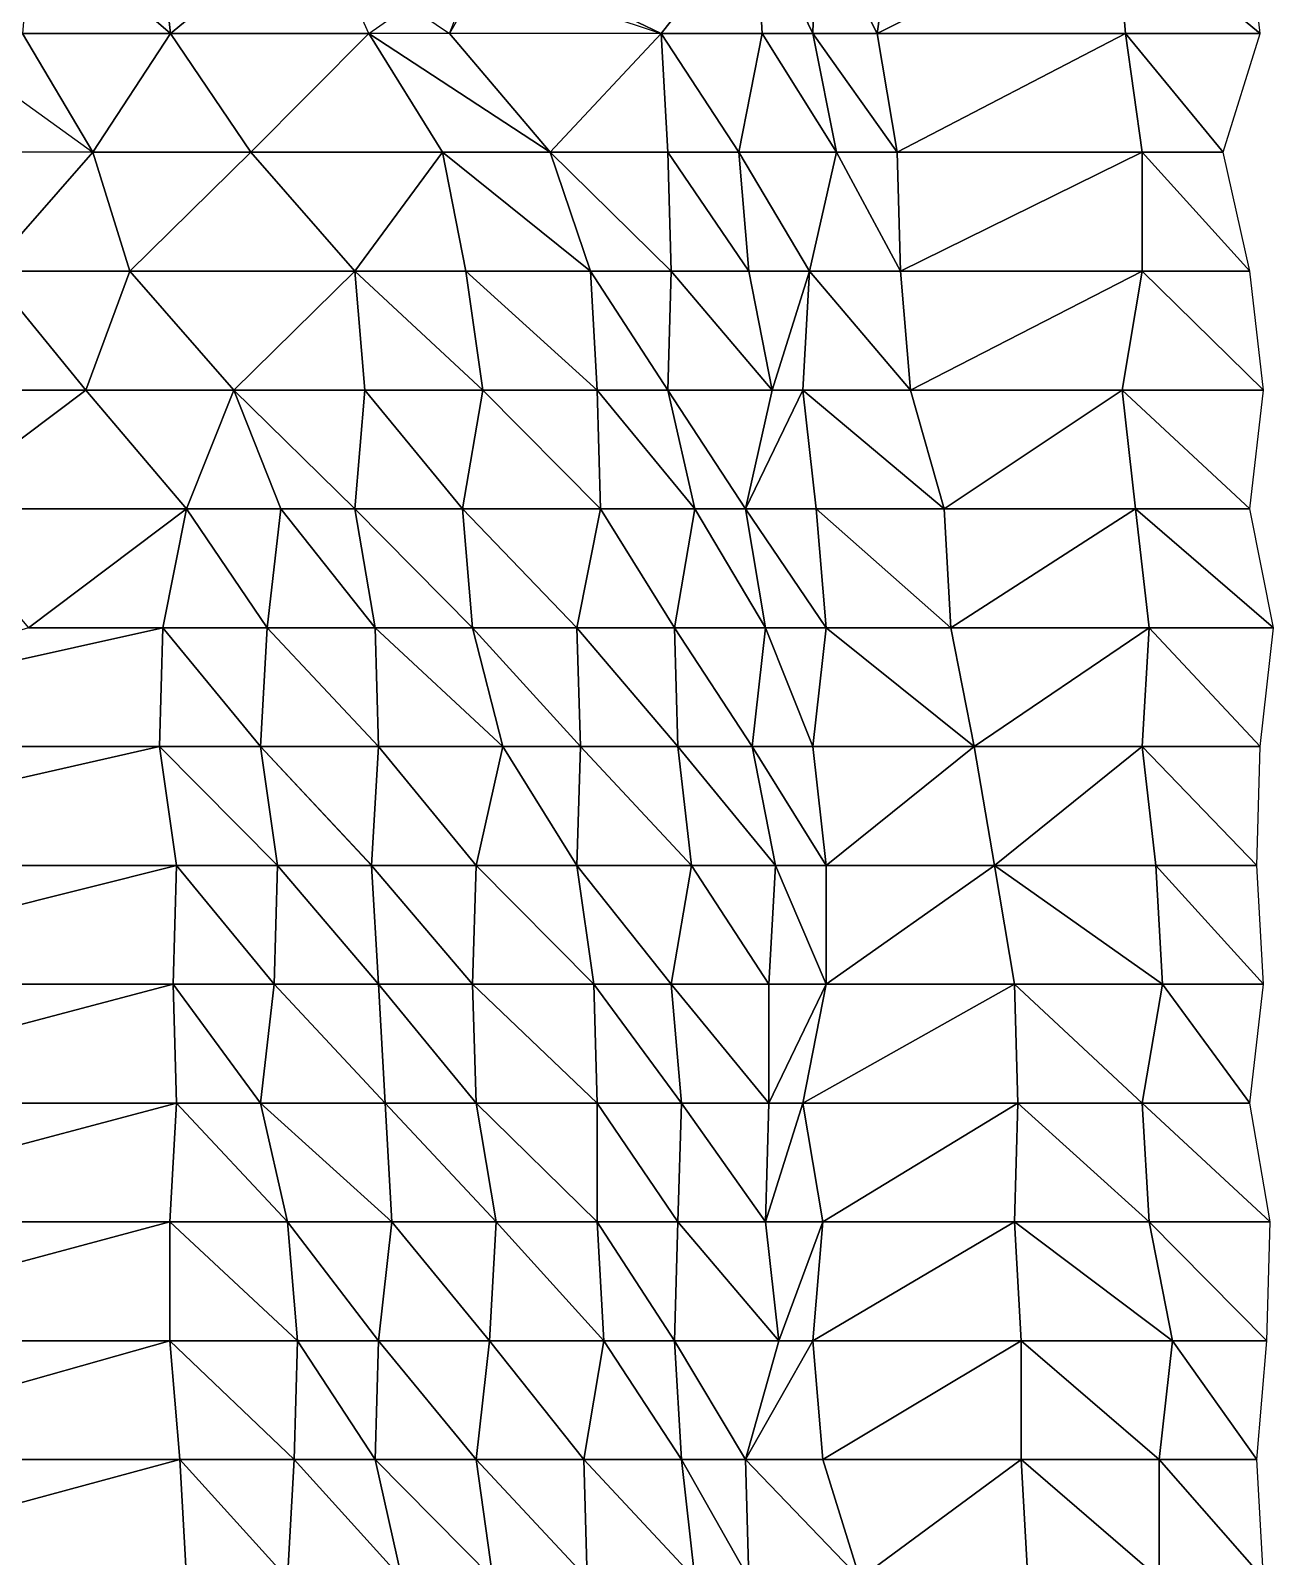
# Model space of a CAD drawing. Header units: metres. Extents: x -317 to 276, y -240 to 234.
# Drawn here: x 205 to 267.7, y 61.1 to 138.2 of the extents above; entities that cross this region are included whole.
import ezdxf

# ---------------------------------------------------------------- set-up
doc = ezdxf.new("R2010")
doc.units = ezdxf.units.M

msp = doc.modelspace()

# ---------------------------------------------------------------- linework, layer by layer
for points in [[(205.11578, 144, -655.91205), (204.60815, 138, -656.84125), (212.07336, 138, -655.6913), (212.07347, 138.0001, -655.69116)], [(205.11578, 144, -655.91205), (212.07336, 138, -655.6913), (211.39655, 144, -656.9302), (211.39665, 144.0001, -656.93005)], [(212.07336, 138, -655.6913), (219.36938, 144, -654.85095), (211.39655, 144, -656.9302), (211.39665, 144.0001, -656.93005)], [(212.07336, 138, -655.6913), (222.07672, 138, -649.89526), (219.36938, 144, -654.85095), (219.36949, 144.0001, -654.8508)], [(236.83795, 138, -647.90497), (224.31653, 144, -670.8254), (227.85687, 141, -653.8207), (227.85698, 141.0001, -653.82056)], [(241.59576, 144, -651.7107), (224.31653, 144, -670.8254), (236.83795, 138, -647.90497), (236.83806, 138.0001, -647.90485)], [(228.52673, 144, -650.60364), (227.85687, 141, -653.8207), (226.15778, 138, -654.93994), (226.15788, 138.0001, -654.9398)], [(241.59576, 144, -651.7107), (236.83795, 138, -647.90497), (241.9342, 138, -651.09125), (241.93431, 138.0001, -651.0911)], [(241.59576, 144, -651.7107), (244.49237, 138, -658.9236), (244.66156, 144, -658.61383), (244.66167, 144.0001, -658.6137)], [(241.59576, 144, -651.7107), (241.9342, 138, -651.09125), (244.49237, 138, -658.9236), (244.49248, 138.0001, -658.92346)], [(244.66156, 144, -658.61383), (244.49237, 138, -658.9236), (247.72736, 138, -665.51697), (247.72746, 138.0001, -665.51685)], [(244.66156, 144, -658.61383), (247.72736, 138, -665.51697), (248.57343, 144, -663.96826), (248.57353, 144.0001, -663.96814)], [(247.72736, 138, -665.51697), (260.26886, 138, -655.0748), (259.76123, 144, -656.0041), (259.76132, 144.0001, -656.00397)], [(247.72736, 138, -665.51697), (259.76123, 144, -656.0041), (248.57343, 144, -663.96826), (248.57353, 144.0001, -663.96814)], [(259.76123, 144, -656.0041), (267.05725, 138, -655.1638), (266.38037, 144, -656.4028), (266.38046, 144.0001, -656.40265)], [(259.76123, 144, -656.0041), (260.26886, 138, -655.0748), (267.05725, 138, -655.1638), (267.05734, 138.0001, -655.1637)], [(224.07776, 139.4, -652.48987), (226.15778, 138, -654.93994), (222.07672, 138, -649.89526), (222.07683, 138.0001, -649.89514)], [(208.16156, 132, -650.3368), (204.60815, 138, -656.84125), (199.85028, 138, -653.0355), (199.85039, 138.0001, -653.0354)], [(212.07336, 138, -655.6913), (204.60815, 138, -656.84125), (208.16156, 132, -650.3368), (208.16167, 132.0001, -650.3367)], [(212.07336, 138, -655.6913), (208.16156, 132, -650.3368), (216.1344, 132, -648.2576), (216.1345, 132.0001, -648.2575)], [(216.1344, 132, -648.2576), (222.07672, 138, -649.89526), (212.07336, 138, -655.6913), (212.07347, 138.0001, -655.69116)], [(216.1344, 132, -648.2576), (225.79932, 132, -643.08105), (222.07672, 138, -649.89526), (222.07683, 138.0001, -649.89514)], [(231.23407, 132, -645.6479), (226.15778, 138, -654.93994), (222.07672, 138, -649.89526), (222.07683, 138.0001, -649.89514)], [(231.23407, 132, -645.6479), (222.07672, 138, -649.89526), (225.79932, 132, -643.08105), (225.79942, 132.0001, -643.08093)], [(231.23407, 132, -645.6479), (236.83795, 138, -647.90497), (226.15778, 138, -654.93994), (226.15788, 138.0001, -654.9398)], [(231.23407, 132, -645.6479), (237.17639, 132, -647.2855), (236.83795, 138, -647.90497), (236.83806, 138.0001, -647.90485)], [(236.83795, 138, -647.90497), (240.74976, 132, -653.2594), (241.9342, 138, -651.09125), (241.93431, 138.0001, -651.0911)], [(236.83795, 138, -647.90497), (237.17639, 132, -647.2855), (240.74976, 132, -653.2594), (240.74986, 132.0001, -653.2593)], [(241.9342, 138, -651.09125), (240.74976, 132, -653.2594), (245.67682, 132, -656.75543), (245.67693, 132.0001, -656.7553)], [(241.9342, 138, -651.09125), (245.67682, 132, -656.75543), (244.49237, 138, -658.9236), (244.49248, 138.0001, -658.92346)], [(244.49237, 138, -658.9236), (248.74261, 132, -663.65857), (247.72736, 138, -665.51697), (247.72746, 138.0001, -665.51685)], [(244.49237, 138, -658.9236), (245.67682, 132, -656.75543), (248.74261, 132, -663.65857), (248.74272, 132.0001, -663.65845)], [(248.74261, 132, -663.65857), (260.26886, 138, -655.0748), (247.72736, 138, -665.51697), (247.72746, 138.0001, -665.51685)], [(248.74261, 132, -663.65857), (261.11487, 132, -653.5262), (260.26886, 138, -655.0748), (260.26895, 138.0001, -655.0747)], [(260.26886, 138, -655.0748), (265.19592, 132, -658.5709), (267.05725, 138, -655.1638), (267.05734, 138.0001, -655.1637)], [(260.26886, 138, -655.0748), (261.11487, 132, -653.5262), (265.19592, 132, -658.5709), (265.196, 132.0001, -658.5708)], [(202.89606, 126, -647.46027), (208.16156, 132, -650.3368), (199.85028, 132, -653.0355), (199.85039, 132.0001, -653.0354)], [(202.89606, 126, -647.46027), (210.02283, 126, -646.92975), (208.16156, 132, -650.3368), (208.16167, 132.0001, -650.3367)], [(210.02283, 126, -646.92975), (216.1344, 132, -648.2576), (208.16156, 132, -650.3368), (208.16167, 132.0001, -650.3367)], [(210.02283, 126, -646.92975), (221.37988, 126, -638.6558), (216.1344, 132, -648.2576), (216.1345, 132.0001, -648.2575)], [(225.79932, 132, -643.08105), (216.1344, 132, -648.2576), (221.37988, 126, -638.6558), (221.37999, 126.0001, -638.6557)], [(225.79932, 132, -643.08105), (221.37988, 126, -638.6558), (226.98383, 126, -640.9129), (226.98393, 126.0001, -640.9128)], [(225.79932, 132, -643.08105), (233.26459, 126, -641.931), (231.23407, 132, -645.6479), (231.23418, 132.0001, -645.64777)], [(225.79932, 132, -643.08105), (226.98383, 126, -640.9129), (233.26459, 126, -641.931), (233.2647, 126.0001, -641.9309)], [(231.23407, 132, -645.6479), (237.34558, 126, -646.97577), (237.17639, 132, -647.2855), (237.1765, 132.0001, -647.2854)], [(231.23407, 132, -645.6479), (233.26459, 126, -641.931), (237.34558, 126, -646.97577), (237.34569, 126.0001, -646.97565)], [(237.17639, 132, -647.2855), (241.25739, 126, -652.3302), (240.74976, 132, -653.2594), (240.74986, 132.0001, -653.2593)], [(237.17639, 132, -647.2855), (237.34558, 126, -646.97577), (241.25739, 126, -652.3302), (241.25749, 126.0001, -652.3301)], [(240.74976, 132, -653.2594), (244.32318, 126, -659.2333), (245.67682, 132, -656.75543), (245.67693, 132.0001, -656.7553)], [(240.74976, 132, -653.2594), (241.25739, 126, -652.3302), (244.32318, 126, -659.2333), (244.32329, 126.0001, -659.23315)], [(245.67682, 132, -656.75543), (244.32318, 126, -659.2333), (248.9118, 126, -663.3488), (248.91191, 126.0001, -663.3487)], [(245.67682, 132, -656.75543), (248.9118, 126, -663.3488), (248.74261, 132, -663.65857), (248.74272, 132.0001, -663.65845)], [(248.9118, 126, -663.3488), (261.11487, 132, -653.5262), (248.74261, 132, -663.65857), (248.74272, 132.0001, -663.65845)], [(248.9118, 126, -663.3488), (261.11487, 126, -653.5262), (261.11487, 132, -653.5262), (261.11496, 132.0001, -653.52606)], [(261.11487, 132, -653.5262), (266.54962, 126, -656.093), (265.19592, 132, -658.5709), (265.196, 132.0001, -658.5708)], [(261.11487, 132, -653.5262), (261.11487, 126, -653.5262), (266.54962, 126, -656.093), (266.5497, 126.0001, -656.0929)], [(202.89606, 126, -647.46027), (198.30737, 120, -643.3447), (207.8031, 120, -638.4779), (207.8032, 120.0001, -638.4778)], [(210.02283, 126, -646.92975), (202.89606, 126, -647.46027), (207.8031, 120, -638.4779), (207.8032, 120.0001, -638.4778)], [(210.02283, 126, -646.92975), (207.8031, 120, -638.4779), (215.26831, 120, -637.32794), (215.26842, 120.0001, -637.3278)], [(215.26831, 120, -637.32794), (221.37988, 126, -638.6558), (210.02283, 126, -646.92975), (210.02293, 126.0001, -646.9296)], [(215.26831, 120, -637.32794), (221.88751, 120, -637.7266), (221.37988, 126, -638.6558), (221.37999, 126.0001, -638.6557)], [(221.37988, 126, -638.6558), (227.82983, 120, -639.36426), (226.98383, 126, -640.9129), (226.98393, 126.0001, -640.9128)], [(221.37988, 126, -638.6558), (221.88751, 120, -637.7266), (227.82983, 120, -639.36426), (227.82994, 120.0001, -639.36414)], [(226.98383, 126, -640.9129), (233.60297, 120, -641.3116), (233.26459, 126, -641.931), (233.2647, 126.0001, -641.9309)], [(226.98383, 126, -640.9129), (227.82983, 120, -639.36426), (233.60297, 120, -641.3116), (233.60307, 120.0001, -641.31146)], [(233.26459, 126, -641.931), (237.17639, 120, -647.2855), (237.34558, 126, -646.97577), (237.34569, 126.0001, -646.97565)], [(233.26459, 126, -641.931), (233.60297, 120, -641.3116), (237.17639, 120, -647.2855), (237.1765, 120.0001, -647.2854)], [(237.34558, 126, -646.97577), (237.17639, 120, -647.2855), (242.44183, 120, -650.16205), (242.44194, 120.0001, -650.1619)], [(237.34558, 126, -646.97577), (242.44183, 120, -650.16205), (241.25739, 126, -652.3302), (241.25749, 126.0001, -652.3301)], [(242.44183, 120, -650.16205), (244.32318, 126, -659.2333), (241.25739, 126, -652.3302), (241.25749, 126.0001, -652.3301)], [(242.44183, 120, -650.16205), (243.98474, 120, -659.8528), (244.32318, 126, -659.2333), (244.32329, 126.0001, -659.23315)], [(244.32318, 126, -659.2333), (243.98474, 120, -659.8528), (249.41943, 120, -662.41956), (249.41954, 120.0001, -662.41943)], [(244.32318, 126, -659.2333), (249.41943, 120, -662.41956), (248.9118, 126, -663.3488), (248.91191, 126.0001, -663.3487)], [(249.41943, 120, -662.41956), (261.11487, 126, -653.5262), (248.9118, 126, -663.3488), (248.91191, 126.0001, -663.3487)], [(249.41943, 120, -662.41956), (260.09967, 120, -655.3846), (261.11487, 126, -653.5262), (261.11496, 126.0001, -653.52606)], [(261.11487, 126, -653.5262), (260.09967, 120, -655.3846), (267.22644, 120, -654.85406), (267.22653, 120.0001, -654.85394)], [(261.11487, 126, -653.5262), (267.22644, 120, -654.85406), (266.54962, 126, -656.093), (266.5497, 126.0001, -656.0929)], [(199.83026, 114, -640.5571), (207.8031, 120, -638.4779), (198.30737, 120, -643.3447), (198.30748, 120.0001, -643.3446)], [(199.83026, 114, -640.5571), (212.8794, 114, -629.1859), (207.8031, 120, -638.4779), (207.8032, 120.0001, -638.4778)], [(215.26831, 120, -637.32794), (207.8031, 120, -638.4779), (212.8794, 114, -629.1859), (212.8795, 114.0001, -629.1858)], [(215.26831, 120, -637.32794), (212.8794, 114, -629.1859), (217.63727, 114, -632.99164), (217.63737, 114.0001, -632.9915)], [(215.26831, 120, -637.32794), (221.37988, 114, -638.6558), (221.88751, 120, -637.7266), (221.88762, 120.0001, -637.7265)], [(215.26831, 120, -637.32794), (217.63727, 114, -632.99164), (221.37988, 114, -638.6558), (221.37999, 114.0001, -638.6557)], [(221.88751, 120, -637.7266), (221.37988, 114, -638.6558), (226.81458, 114, -641.22266), (226.81468, 114.0001, -641.22253)], [(221.88751, 120, -637.7266), (226.81458, 114, -641.22266), (227.82983, 120, -639.36426), (227.82994, 120.0001, -639.36414)], [(227.82983, 120, -639.36426), (226.81458, 114, -641.22266), (233.77222, 114, -641.00183), (233.77232, 114.0001, -641.0017)], [(227.82983, 120, -639.36426), (233.77222, 114, -641.00183), (233.60297, 120, -641.3116), (233.60307, 120.0001, -641.31146)], [(233.60297, 120, -641.3116), (238.53009, 114, -644.8076), (237.17639, 120, -647.2855), (237.1765, 120.0001, -647.2854)], [(233.60297, 120, -641.3116), (233.77222, 114, -641.00183), (238.53009, 114, -644.8076), (238.5302, 114.0001, -644.8075)], [(237.17639, 120, -647.2855), (241.08813, 114, -652.63995), (242.44183, 120, -650.16205), (242.44194, 120.0001, -650.1619)], [(237.17639, 120, -647.2855), (238.53009, 114, -644.8076), (241.08813, 114, -652.63995), (241.08824, 114.0001, -652.63983)], [(241.08813, 114, -652.63995), (244.66156, 114, -658.61383), (243.98474, 120, -659.8528), (243.98485, 120.0001, -659.85266)], [(241.08813, 114, -652.63995), (243.98474, 120, -659.8528), (242.44183, 120, -650.16205), (242.44194, 120.0001, -650.1619)], [(243.98474, 120, -659.8528), (251.11157, 114, -659.32227), (249.41943, 120, -662.41956), (249.41954, 120.0001, -662.41943)], [(243.98474, 120, -659.8528), (244.66156, 114, -658.61383), (251.11157, 114, -659.32227), (251.11168, 114.0001, -659.32214)], [(251.11157, 114, -659.32227), (260.09967, 120, -655.3846), (249.41943, 120, -662.41956), (249.41954, 120.0001, -662.41943)], [(251.11157, 114, -659.32227), (260.7765, 114, -654.1456), (260.09967, 120, -655.3846), (260.09976, 120.0001, -655.38446)], [(260.09967, 120, -655.3846), (266.54962, 114, -656.093), (267.22644, 120, -654.85406), (267.22653, 120.0001, -654.85394)], [(260.09967, 120, -655.3846), (260.7765, 114, -654.1456), (266.54962, 114, -656.093), (266.5497, 114.0001, -656.0929)], [(204.90656, 108, -631.2651), (212.8794, 114, -629.1859), (199.83026, 114, -640.5571), (199.83037, 114.0001, -640.557)], [(204.90656, 108, -631.2651), (211.69495, 108, -631.354), (212.8794, 114, -629.1859), (212.8795, 114.0001, -629.1858)], [(212.8794, 114, -629.1859), (211.69495, 108, -631.354), (216.96045, 108, -634.2306), (216.96056, 108.0001, -634.23047)], [(212.8794, 114, -629.1859), (216.96045, 108, -634.2306), (217.63727, 114, -632.99164), (217.63737, 114.0001, -632.9915)], [(217.63727, 114, -632.99164), (216.96045, 108, -634.2306), (222.39514, 108, -636.7974), (222.39525, 108.0001, -636.7973)], [(217.63727, 114, -632.99164), (222.39514, 108, -636.7974), (221.37988, 114, -638.6558), (221.37999, 114.0001, -638.6557)], [(221.37988, 114, -638.6558), (227.3222, 108, -640.29346), (226.81458, 114, -641.22266), (226.81468, 114.0001, -641.22253)], [(221.37988, 114, -638.6558), (222.39514, 108, -636.7974), (227.3222, 108, -640.29346), (227.32231, 108.0001, -640.29333)], [(226.81458, 114, -641.22266), (232.5877, 108, -643.17), (233.77222, 114, -641.00183), (233.77232, 114.0001, -641.0017)], [(226.81458, 114, -641.22266), (227.3222, 108, -640.29346), (232.5877, 108, -643.17), (232.58781, 108.0001, -643.16986)], [(233.77222, 114, -641.00183), (232.5877, 108, -643.17), (237.51483, 108, -646.666), (237.51494, 108.0001, -646.6659)], [(233.77222, 114, -641.00183), (237.51483, 108, -646.666), (238.53009, 114, -644.8076), (238.5302, 114.0001, -644.8075)], [(238.53009, 114, -644.8076), (237.51483, 108, -646.666), (242.1034, 108, -650.7815), (242.1035, 108.0001, -650.7814)], [(238.53009, 114, -644.8076), (242.1034, 108, -650.7815), (241.08813, 114, -652.63995), (241.08824, 114.0001, -652.63983)], [(241.08813, 114, -652.63995), (245.16919, 108, -657.68463), (244.66156, 114, -658.61383), (244.66167, 114.0001, -658.6137)], [(241.08813, 114, -652.63995), (242.1034, 108, -650.7815), (245.16919, 108, -657.68463), (245.1693, 108.0001, -657.6845)], [(244.66156, 114, -658.61383), (251.44995, 108, -658.70276), (251.11157, 114, -659.32227), (251.11168, 114.0001, -659.32214)], [(244.66156, 114, -658.61383), (245.16919, 108, -657.68463), (251.44995, 108, -658.70276), (251.45006, 108.0001, -658.70264)], [(251.44995, 108, -658.70276), (260.7765, 114, -654.1456), (251.11157, 114, -659.32227), (251.11168, 114.0001, -659.32214)], [(251.44995, 108, -658.70276), (261.4533, 108, -652.90674), (260.7765, 114, -654.1456), (260.77658, 114.0001, -654.1455)], [(260.7765, 114, -654.1456), (267.73407, 108, -653.92487), (266.54962, 114, -656.093), (266.5497, 114.0001, -656.0929)], [(260.7765, 114, -654.1456), (261.4533, 108, -652.90674), (267.73407, 108, -653.92487), (267.73416, 108.0001, -653.92474)], [(184.77066, 102, -668.12354), (211.5257, 102, -631.66376), (211.69495, 108, -631.354), (211.69505, 108.0001, -631.3539)], [(184.77066, 102, -668.12354), (211.69495, 108, -631.354), (204.90656, 108, -631.2651), (204.90666, 108.0001, -631.26495)], [(211.69495, 108, -631.354), (211.5257, 102, -631.66376), (216.62201, 102, -634.8501), (216.62212, 102.0001, -634.85)], [(211.69495, 108, -631.354), (216.62201, 102, -634.8501), (216.96045, 108, -634.2306), (216.96056, 108.0001, -634.23047)], [(216.96045, 108, -634.2306), (216.62201, 102, -634.8501), (222.56433, 102, -636.4877), (222.56444, 102.0001, -636.48755)], [(216.96045, 108, -634.2306), (222.56433, 102, -636.4877), (222.39514, 108, -636.7974), (222.39525, 108.0001, -636.7973)], [(222.39514, 108, -636.7974), (228.8451, 102, -637.50586), (227.3222, 108, -640.29346), (227.32231, 108.0001, -640.29333)], [(222.39514, 108, -636.7974), (222.56433, 102, -636.4877), (228.8451, 102, -637.50586), (228.8452, 102.0001, -637.50574)], [(227.3222, 108, -640.29346), (232.75696, 102, -642.8602), (232.5877, 108, -643.17), (232.58781, 108.0001, -643.16986)], [(227.3222, 108, -640.29346), (228.8451, 102, -637.50586), (232.75696, 102, -642.8602), (232.75706, 102.0001, -642.8601)], [(232.5877, 108, -643.17), (237.68402, 102, -646.3563), (237.51483, 108, -646.666), (237.51494, 108.0001, -646.6659)], [(232.5877, 108, -643.17), (232.75696, 102, -642.8602), (237.68402, 102, -646.3563), (237.68413, 102.0001, -646.3562)], [(237.51483, 108, -646.666), (241.42657, 102, -652.02045), (242.1034, 108, -650.7815), (242.1035, 108.0001, -650.7814)], [(237.51483, 108, -646.666), (237.68402, 102, -646.3563), (241.42657, 102, -652.02045), (241.42668, 102.0001, -652.0203)], [(242.1034, 108, -650.7815), (241.42657, 102, -652.02045), (244.49237, 102, -658.9236), (244.49248, 102.0001, -658.92346)], [(242.1034, 108, -650.7815), (244.49237, 102, -658.9236), (245.16919, 108, -657.68463), (245.1693, 108.0001, -657.6845)], [(245.16919, 108, -657.68463), (244.49237, 102, -658.9236), (252.6344, 102, -656.53467), (252.6345, 102.0001, -656.53455)], [(245.16919, 108, -657.68463), (252.6344, 102, -656.53467), (251.44995, 108, -658.70276), (251.45006, 108.0001, -658.70264)], [(252.6344, 102, -656.53467), (261.4533, 108, -652.90674), (251.44995, 108, -658.70276), (251.45006, 108.0001, -658.70264)], [(252.6344, 102, -656.53467), (261.11487, 102, -653.5262), (261.4533, 108, -652.90674), (261.4534, 108.0001, -652.9066)], [(261.4533, 108, -652.90674), (261.11487, 102, -653.5262), (267.05725, 102, -655.1638), (267.05734, 102.0001, -655.1637)], [(261.4533, 108, -652.90674), (267.05725, 102, -655.1638), (267.73407, 108, -653.92487), (267.73416, 108.0001, -653.92474)], [(185.10907, 96, -667.5041), (211.5257, 102, -631.66376), (184.77066, 102, -668.12354), (184.77077, 102.0001, -668.1234)], [(185.10907, 96, -667.5041), (212.37177, 96, -630.1151), (211.5257, 102, -631.66376), (211.5258, 102.0001, -631.66364)], [(211.5257, 102, -631.66376), (217.46808, 96, -633.3014), (216.62201, 102, -634.8501), (216.62212, 102.0001, -634.85)], [(211.5257, 102, -631.66376), (212.37177, 96, -630.1151), (217.46808, 96, -633.3014), (217.46819, 96.0001, -633.3013)], [(216.62201, 102, -634.8501), (222.22595, 96, -637.1072), (222.56433, 102, -636.4877), (222.56444, 102.0001, -636.48755)], [(216.62201, 102, -634.8501), (217.46808, 96, -633.3014), (222.22595, 96, -637.1072), (222.22606, 96.0001, -637.10706)], [(222.56433, 102, -636.4877), (222.22595, 96, -637.1072), (227.49146, 96, -639.9837), (227.49156, 96.0001, -639.9836)], [(222.56433, 102, -636.4877), (227.49146, 96, -639.9837), (228.8451, 102, -637.50586), (228.8452, 102.0001, -637.50574)], [(228.8451, 102, -637.50586), (227.49146, 96, -639.9837), (232.5877, 96, -643.17), (232.58781, 96.0001, -643.16986)], [(228.8451, 102, -637.50586), (232.5877, 96, -643.17), (232.75696, 102, -642.8602), (232.75706, 102.0001, -642.8601)], [(232.75696, 102, -642.8602), (232.5877, 96, -643.17), (238.36084, 96, -645.1173), (238.36095, 96.0001, -645.1172)], [(232.75696, 102, -642.8602), (238.36084, 96, -645.1173), (237.68402, 102, -646.3563), (237.68413, 102.0001, -646.3562)], [(237.68402, 102, -646.3563), (242.61102, 96, -649.8523), (241.42657, 102, -652.02045), (241.42668, 102.0001, -652.0203)], [(237.68402, 102, -646.3563), (238.36084, 96, -645.1173), (242.61102, 96, -649.8523), (242.61113, 96.0001, -649.8522)], [(241.42657, 102, -652.02045), (245.16919, 96, -657.68463), (244.49237, 102, -658.9236), (244.49248, 102.0001, -658.92346)], [(241.42657, 102, -652.02045), (242.61102, 96, -649.8523), (245.16919, 96, -657.68463), (245.1693, 96.0001, -657.6845)], [(245.16919, 96, -657.68463), (252.6344, 102, -656.53467), (244.49237, 102, -658.9236), (244.49248, 102.0001, -658.92346)], [(245.16919, 96, -657.68463), (253.64966, 96, -654.6762), (252.6344, 102, -656.53467), (252.6345, 102.0001, -656.53455)], [(253.64966, 96, -654.6762), (261.11487, 102, -653.5262), (252.6344, 102, -656.53467), (252.6345, 102.0001, -656.53455)], [(253.64966, 96, -654.6762), (261.79175, 96, -652.28723), (261.11487, 102, -653.5262), (261.11496, 102.0001, -653.52606)], [(261.11487, 102, -653.5262), (266.888, 96, -655.4735), (267.05725, 102, -655.1638), (267.05734, 102.0001, -655.1637)], [(261.11487, 102, -653.5262), (261.79175, 96, -652.28723), (266.888, 96, -655.4735), (266.8881, 96.0001, -655.4734)], [(188.49326, 90, -661.3094), (212.37177, 96, -630.1151), (185.10907, 96, -667.5041), (185.10918, 96.0001, -667.50397)], [(188.49326, 90, -661.3094), (212.20258, 90, -630.4248), (212.37177, 96, -630.1151), (212.37187, 96.0001, -630.115)], [(212.37177, 96, -630.1151), (212.20258, 90, -630.4248), (217.29883, 90, -633.6111), (217.29893, 90.0001, -633.61096)], [(212.37177, 96, -630.1151), (217.29883, 90, -633.6111), (217.46808, 96, -633.3014), (217.46819, 96.0001, -633.3013)], [(217.46808, 96, -633.3014), (217.29883, 90, -633.6111), (222.56433, 90, -636.4877), (222.56444, 90.0001, -636.48755)], [(217.46808, 96, -633.3014), (222.56433, 90, -636.4877), (222.22595, 96, -637.1072), (222.22606, 96.0001, -637.10706)], [(222.22595, 96, -637.1072), (227.3222, 90, -640.29346), (227.49146, 96, -639.9837), (227.49156, 96.0001, -639.9836)], [(222.22595, 96, -637.1072), (222.56433, 90, -636.4877), (227.3222, 90, -640.29346), (227.32231, 90.0001, -640.29333)], [(227.49146, 96, -639.9837), (227.3222, 90, -640.29346), (233.43378, 90, -641.62134), (233.43388, 90.0001, -641.6212)], [(227.49146, 96, -639.9837), (233.43378, 90, -641.62134), (232.5877, 96, -643.17), (232.58781, 96.0001, -643.16986)], [(232.5877, 96, -643.17), (237.34558, 90, -646.97577), (238.36084, 96, -645.1173), (238.36095, 96.0001, -645.1172)], [(232.5877, 96, -643.17), (233.43378, 90, -641.62134), (237.34558, 90, -646.97577), (237.34569, 90.0001, -646.97565)], [(238.36084, 96, -645.1173), (237.34558, 90, -646.97577), (242.27264, 90, -650.4718), (242.27275, 90.0001, -650.4717)], [(238.36084, 96, -645.1173), (242.27264, 90, -650.4718), (242.61102, 96, -649.8523), (242.61113, 96.0001, -649.8522)], [(242.61102, 96, -649.8523), (242.27264, 90, -650.4718), (245.16919, 90, -657.68463), (245.1693, 90.0001, -657.6845)], [(242.61102, 96, -649.8523), (245.16919, 90, -657.68463), (245.16919, 96, -657.68463), (245.1693, 96.0001, -657.6845)], [(245.16919, 90, -657.68463), (254.66492, 90, -652.8178), (253.64966, 96, -654.6762), (253.64977, 96.0001, -654.6761)], [(245.16919, 90, -657.68463), (253.64966, 96, -654.6762), (245.16919, 96, -657.68463), (245.1693, 96.0001, -657.6845)], [(253.64966, 96, -654.6762), (262.13013, 90, -651.6678), (261.79175, 96, -652.28723), (261.79184, 96.0001, -652.2871)], [(253.64966, 96, -654.6762), (254.66492, 90, -652.8178), (262.13013, 90, -651.6678), (262.13022, 90.0001, -651.66766)], [(261.79175, 96, -652.28723), (267.22644, 90, -654.85406), (266.888, 96, -655.4735), (266.8881, 96.0001, -655.4734)], [(261.79175, 96, -652.28723), (262.13013, 90, -651.6678), (267.22644, 90, -654.85406), (267.22653, 90.0001, -654.85394)], [(189.50851, 84, -659.451), (212.20258, 90, -630.4248), (188.49326, 90, -661.3094), (188.49336, 90.0001, -661.30927)], [(189.50851, 84, -659.451), (212.37177, 84, -630.1151), (212.20258, 90, -630.4248), (212.20268, 90.0001, -630.4247)], [(212.20258, 90, -630.4248), (216.62201, 84, -634.8501), (217.29883, 90, -633.6111), (217.29893, 90.0001, -633.61096)], [(212.20258, 90, -630.4248), (212.37177, 84, -630.1151), (216.62201, 84, -634.8501), (216.62212, 84.0001, -634.85)], [(217.29883, 90, -633.6111), (216.62201, 84, -634.8501), (222.90277, 84, -635.8682), (222.90288, 84.0001, -635.8681)], [(217.29883, 90, -633.6111), (222.90277, 84, -635.8682), (222.56433, 90, -636.4877), (222.56444, 90.0001, -636.48755)], [(222.56433, 90, -636.4877), (227.49146, 84, -639.9837), (227.3222, 90, -640.29346), (227.32231, 90.0001, -640.29333)], [(222.56433, 90, -636.4877), (222.90277, 84, -635.8682), (227.49146, 84, -639.9837), (227.49156, 84.0001, -639.9836)], [(227.3222, 90, -640.29346), (233.60297, 84, -641.3116), (233.43378, 90, -641.62134), (233.43388, 90.0001, -641.6212)], [(227.3222, 90, -640.29346), (227.49146, 84, -639.9837), (233.60297, 84, -641.3116), (233.60307, 84.0001, -641.31146)], [(233.43378, 90, -641.62134), (237.85321, 84, -646.0466), (237.34558, 90, -646.97577), (237.34569, 90.0001, -646.97565)], [(233.43378, 90, -641.62134), (233.60297, 84, -641.3116), (237.85321, 84, -646.0466), (237.85332, 84.0001, -646.04645)], [(237.34558, 90, -646.97577), (242.27264, 84, -650.4718), (242.27264, 90, -650.4718), (242.27275, 90.0001, -650.4717)], [(237.34558, 90, -646.97577), (237.85321, 84, -646.0466), (242.27264, 84, -650.4718), (242.27275, 84.0001, -650.4717)], [(242.27264, 84, -650.4718), (243.98474, 84, -659.8528), (245.16919, 90, -657.68463), (245.1693, 90.0001, -657.6845)], [(242.27264, 84, -650.4718), (245.16919, 90, -657.68463), (242.27264, 90, -650.4718), (242.27275, 90.0001, -650.4717)], [(243.98474, 84, -659.8528), (254.83417, 84, -652.50806), (254.66492, 90, -652.8178), (254.66502, 90.0001, -652.8177)], [(243.98474, 84, -659.8528), (254.66492, 90, -652.8178), (245.16919, 90, -657.68463), (245.1693, 90.0001, -657.6845)], [(254.66492, 90, -652.8178), (261.11487, 84, -653.5262), (262.13013, 90, -651.6678), (262.13022, 90.0001, -651.66766)], [(254.66492, 90, -652.8178), (254.83417, 84, -652.50806), (261.11487, 84, -653.5262), (261.11496, 84.0001, -653.52606)], [(262.13013, 90, -651.6678), (261.11487, 84, -653.5262), (266.54962, 84, -656.093), (266.5497, 84.0001, -656.0929)], [(262.13013, 90, -651.6678), (266.54962, 84, -656.093), (267.22644, 90, -654.85406), (267.22653, 90.0001, -654.85394)], [(189.84692, 78, -658.83154), (212.37177, 84, -630.1151), (189.50851, 84, -659.451), (189.50862, 84.0001, -659.45087)], [(189.84692, 78, -658.83154), (212.03333, 78, -630.73456), (212.37177, 84, -630.1151), (212.37187, 84.0001, -630.115)], [(212.37177, 84, -630.1151), (212.03333, 78, -630.73456), (217.97571, 78, -632.3722), (217.97581, 78.0001, -632.3721)], [(212.37177, 84, -630.1151), (217.97571, 78, -632.3722), (216.62201, 84, -634.8501), (216.62212, 84.0001, -634.85)], [(216.62201, 84, -634.8501), (223.24121, 78, -635.2487), (222.90277, 84, -635.8682), (222.90288, 84.0001, -635.8681)], [(216.62201, 84, -634.8501), (217.97571, 78, -632.3722), (223.24121, 78, -635.2487), (223.24132, 78.0001, -635.2486)], [(222.90277, 84, -635.8682), (228.50671, 78, -638.1253), (227.49146, 84, -639.9837), (227.49156, 84.0001, -639.9836)], [(222.90277, 84, -635.8682), (223.24121, 78, -635.2487), (228.50671, 78, -638.1253), (228.50682, 78.0001, -638.1252)], [(227.49146, 84, -639.9837), (233.60297, 78, -641.3116), (233.60297, 84, -641.3116), (233.60307, 84.0001, -641.31146)], [(227.49146, 84, -639.9837), (228.50671, 78, -638.1253), (233.60297, 78, -641.3116), (233.60307, 78.0001, -641.31146)], [(233.60297, 84, -641.3116), (237.68402, 78, -646.3563), (237.85321, 84, -646.0466), (237.85332, 84.0001, -646.04645)], [(233.60297, 84, -641.3116), (233.60297, 78, -641.3116), (237.68402, 78, -646.3563), (237.68413, 78.0001, -646.3562)], [(237.85321, 84, -646.0466), (237.68402, 78, -646.3563), (242.1034, 78, -650.7815), (242.1035, 78.0001, -650.7814)], [(237.85321, 84, -646.0466), (242.1034, 78, -650.7815), (242.27264, 84, -650.4718), (242.27275, 84.0001, -650.4717)], [(242.1034, 78, -650.7815), (245, 78, -657.9944), (243.98474, 84, -659.8528), (243.98485, 84.0001, -659.85266)], [(242.1034, 78, -650.7815), (243.98474, 84, -659.8528), (242.27264, 84, -650.4718), (242.27275, 84.0001, -650.4717)], [(245, 78, -657.9944), (254.83417, 84, -652.50806), (243.98474, 84, -659.8528), (243.98485, 84.0001, -659.85266)], [(245, 78, -657.9944), (254.66492, 78, -652.8178), (254.83417, 84, -652.50806), (254.83427, 84.0001, -652.50793)], [(254.83417, 84, -652.50806), (254.66492, 78, -652.8178), (261.4533, 78, -652.90674), (261.4534, 78.0001, -652.9066)], [(254.83417, 84, -652.50806), (261.4533, 78, -652.90674), (261.11487, 84, -653.5262), (261.11496, 84.0001, -653.52606)], [(261.11487, 84, -653.5262), (267.56488, 78, -654.2346), (266.54962, 84, -656.093), (266.5497, 84.0001, -656.0929)], [(261.11487, 84, -653.5262), (261.4533, 78, -652.90674), (267.56488, 78, -654.2346), (267.56497, 78.0001, -654.2345)], [(189.67773, 72, -659.14124), (212.03333, 72, -630.73456), (212.03333, 78, -630.73456), (212.03343, 78.0001, -630.73444)], [(189.67773, 72, -659.14124), (212.03333, 78, -630.73456), (189.84692, 78, -658.83154), (189.84703, 78.0001, -658.8314)], [(212.03333, 78, -630.73456), (218.48328, 72, -631.443), (217.97571, 78, -632.3722), (217.97581, 78.0001, -632.3721)], [(212.03333, 78, -630.73456), (212.03333, 72, -630.73456), (218.48328, 72, -631.443), (218.48338, 72.0001, -631.4429)], [(217.97571, 78, -632.3722), (222.56433, 72, -636.4877), (223.24121, 78, -635.2487), (223.24132, 78.0001, -635.2486)], [(217.97571, 78, -632.3722), (218.48328, 72, -631.443), (222.56433, 72, -636.4877), (222.56444, 72.0001, -636.48755)], [(223.24121, 78, -635.2487), (222.56433, 72, -636.4877), (228.16827, 72, -638.74475), (228.16838, 72.0001, -638.7446)], [(223.24121, 78, -635.2487), (228.16827, 72, -638.74475), (228.50671, 78, -638.1253), (228.50682, 78.0001, -638.1252)], [(228.50671, 78, -638.1253), (228.16827, 72, -638.74475), (233.9414, 72, -640.69214), (233.94151, 72.0001, -640.692)], [(228.50671, 78, -638.1253), (233.9414, 72, -640.69214), (233.60297, 78, -641.3116), (233.60307, 78.0001, -641.31146)], [(233.60297, 78, -641.3116), (237.51483, 72, -646.666), (237.68402, 78, -646.3563), (237.68413, 78.0001, -646.3562)], [(233.60297, 78, -641.3116), (233.9414, 72, -640.69214), (237.51483, 72, -646.666), (237.51494, 72.0001, -646.6659)], [(237.68402, 78, -646.3563), (237.51483, 72, -646.666), (242.78027, 72, -649.5426), (242.78038, 72.0001, -649.5425)], [(237.68402, 78, -646.3563), (242.78027, 72, -649.5426), (242.1034, 78, -650.7815), (242.1035, 78.0001, -650.7814)], [(242.78027, 72, -649.5426), (245, 78, -657.9944), (242.1034, 78, -650.7815), (242.1035, 78.0001, -650.7814)], [(242.78027, 72, -649.5426), (244.49237, 72, -658.9236), (245, 78, -657.9944), (245.0001, 78.0001, -657.99426)], [(244.49237, 72, -658.9236), (255.00336, 72, -652.19836), (254.66492, 78, -652.8178), (254.66502, 78.0001, -652.8177)], [(244.49237, 72, -658.9236), (254.66492, 78, -652.8178), (245, 78, -657.9944), (245.0001, 78.0001, -657.99426)], [(254.66492, 78, -652.8178), (262.63776, 72, -650.7386), (261.4533, 78, -652.90674), (261.4534, 78.0001, -652.9066)], [(254.66492, 78, -652.8178), (255.00336, 72, -652.19836), (262.63776, 72, -650.7386), (262.63785, 72.0001, -650.73846)], [(261.4533, 78, -652.90674), (267.39563, 72, -654.5443), (267.56488, 78, -654.2346), (267.56497, 78.0001, -654.2345)], [(261.4533, 78, -652.90674), (262.63776, 72, -650.7386), (267.39563, 72, -654.5443), (267.39572, 72.0001, -654.5442)], [(190.86218, 66, -656.9731), (212.03333, 72, -630.73456), (189.67773, 72, -659.14124), (189.67784, 72.0001, -659.1411)], [(190.86218, 66, -656.9731), (212.54095, 66, -629.80536), (212.03333, 72, -630.73456), (212.03343, 72.0001, -630.73444)], [(212.03333, 72, -630.73456), (218.31409, 66, -631.7527), (218.48328, 72, -631.443), (218.48338, 72.0001, -631.4429)], [(212.03333, 72, -630.73456), (212.54095, 66, -629.80536), (218.31409, 66, -631.7527), (218.3142, 66.0001, -631.75256)], [(218.48328, 72, -631.443), (218.31409, 66, -631.7527), (222.39514, 66, -636.7974), (222.39525, 66.0001, -636.7973)], [(218.48328, 72, -631.443), (222.39514, 66, -636.7974), (222.56433, 72, -636.4877), (222.56444, 72.0001, -636.48755)], [(222.56433, 72, -636.4877), (222.39514, 66, -636.7974), (227.49146, 66, -639.9837), (227.49156, 66.0001, -639.9836)], [(222.56433, 72, -636.4877), (227.49146, 66, -639.9837), (228.16827, 72, -638.74475), (228.16838, 72.0001, -638.7446)], [(228.16827, 72, -638.74475), (227.49146, 66, -639.9837), (232.92615, 66, -642.55054), (232.92625, 66.0001, -642.5504)], [(228.16827, 72, -638.74475), (232.92615, 66, -642.55054), (233.9414, 72, -640.69214), (233.94151, 72.0001, -640.692)], [(233.9414, 72, -640.69214), (232.92615, 66, -642.55054), (237.85321, 66, -646.0466), (237.85332, 66.0001, -646.04645)], [(233.9414, 72, -640.69214), (237.85321, 66, -646.0466), (237.51483, 72, -646.666), (237.51494, 72.0001, -646.6659)], [(237.51483, 72, -646.666), (241.08813, 66, -652.63995), (242.78027, 72, -649.5426), (242.78038, 72.0001, -649.5425)], [(237.51483, 72, -646.666), (237.85321, 66, -646.0466), (241.08813, 66, -652.63995), (241.08824, 66.0001, -652.63983)], [(241.08813, 66, -652.63995), (245, 66, -657.9944), (244.49237, 72, -658.9236), (244.49248, 72.0001, -658.92346)], [(241.08813, 66, -652.63995), (244.49237, 72, -658.9236), (242.78027, 72, -649.5426), (242.78038, 72.0001, -649.5425)], [(245, 66, -657.9944), (255.00336, 72, -652.19836), (244.49237, 72, -658.9236), (244.49248, 72.0001, -658.92346)], [(245, 66, -657.9944), (255.00336, 66, -652.19836), (255.00336, 72, -652.19836), (255.00346, 72.0001, -652.19824)], [(255.00336, 72, -652.19836), (261.96094, 66, -651.97754), (262.63776, 72, -650.7386), (262.63785, 72.0001, -650.73846)], [(255.00336, 72, -652.19836), (255.00336, 66, -652.19836), (261.96094, 66, -651.97754), (261.96103, 66.0001, -651.9774)], [(262.63776, 72, -650.7386), (261.96094, 66, -651.97754), (266.888, 66, -655.4735), (266.8881, 66.0001, -655.4734)], [(262.63776, 72, -650.7386), (266.888, 66, -655.4735), (267.39563, 72, -654.5443), (267.39572, 72.0001, -654.5442)], [(190.35455, 60, -657.90234), (212.8794, 60, -629.1859), (212.54095, 66, -629.80536), (212.54106, 66.0001, -629.80524)], [(190.35455, 60, -657.90234), (212.54095, 66, -629.80536), (190.86218, 66, -656.9731), (190.86229, 66.0001, -656.97296)], [(212.54095, 66, -629.80536), (217.97571, 60, -632.3722), (218.31409, 66, -631.7527), (218.3142, 66.0001, -631.75256)], [(212.54095, 66, -629.80536), (212.8794, 60, -629.1859), (217.97571, 60, -632.3722), (217.97581, 60.0001, -632.3721)], [(218.31409, 66, -631.7527), (217.97571, 60, -632.3722), (223.74878, 60, -634.3195), (223.74889, 60.0001, -634.3194)], [(218.31409, 66, -631.7527), (223.74878, 60, -634.3195), (222.39514, 66, -636.7974), (222.39525, 66.0001, -636.7973)], [(222.39514, 66, -636.7974), (228.33746, 60, -638.43506), (227.49146, 66, -639.9837), (227.49156, 66.0001, -639.9836)], [(222.39514, 66, -636.7974), (223.74878, 60, -634.3195), (228.33746, 60, -638.43506), (228.33757, 60.0001, -638.43494)], [(227.49146, 66, -639.9837), (233.09534, 60, -642.2408), (232.92615, 66, -642.55054), (232.92625, 66.0001, -642.5504)], [(227.49146, 66, -639.9837), (228.33746, 60, -638.43506), (233.09534, 60, -642.2408), (233.09544, 60.0001, -642.24066)], [(232.92615, 66, -642.55054), (238.53009, 60, -644.8076), (237.85321, 66, -646.0466), (237.85332, 66.0001, -646.04645)], [(232.92615, 66, -642.55054), (233.09534, 60, -642.2408), (238.53009, 60, -644.8076), (238.5302, 60.0001, -644.8075)], [(237.85321, 66, -646.0466), (241.25739, 60, -652.3302), (241.08813, 66, -652.63995), (241.08824, 66.0001, -652.63983)], [(237.85321, 66, -646.0466), (238.53009, 60, -644.8076), (241.25739, 60, -652.3302), (241.25749, 60.0001, -652.3301)], [(241.08813, 66, -652.63995), (246.86127, 60, -654.5873), (245, 66, -657.9944), (245.0001, 66.0001, -657.99426)], [(241.08813, 66, -652.63995), (241.25739, 60, -652.3302), (246.86127, 60, -654.5873), (246.86137, 60.0001, -654.58716)], [(246.86127, 60, -654.5873), (255.00336, 66, -652.19836), (245, 66, -657.9944), (245.0001, 66.0001, -657.99426)], [(246.86127, 60, -654.5873), (255.3418, 60, -651.57886), (255.00336, 66, -652.19836), (255.00346, 66.0001, -652.19824)], [(255.00336, 66, -652.19836), (261.96094, 60, -651.97754), (261.96094, 66, -651.97754), (261.96103, 66.0001, -651.9774)], [(255.00336, 66, -652.19836), (255.3418, 60, -651.57886), (261.96094, 60, -651.97754), (261.96103, 60.0001, -651.9774)], [(261.96094, 66, -651.97754), (267.22644, 60, -654.85406), (266.888, 66, -655.4735), (266.8881, 66.0001, -655.4734)], [(261.96094, 66, -651.97754), (261.96094, 60, -651.97754), (267.22644, 60, -654.85406), (267.22653, 60.0001, -654.85394)]]:
    msp.add_3dface(points)

doc.saveas('drawing.dxf')
